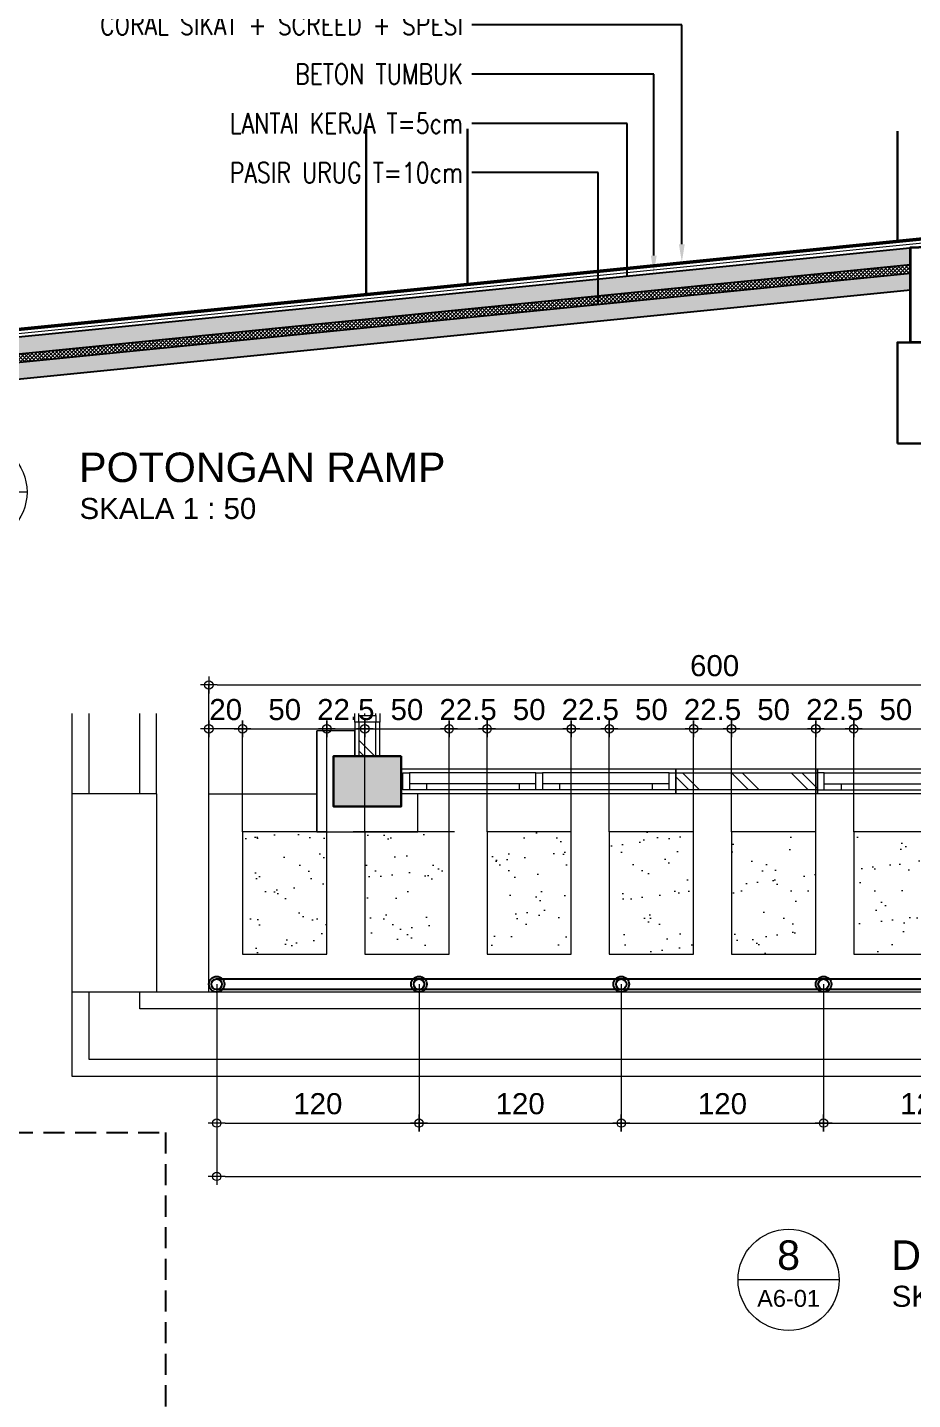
# Model space of a CAD drawing. Header units: millimetres. Extents: x -11 to 1625, y -267 to 180.
# Drawn here: x 1025.24 to 1035.74, y 138.12 to 154.4 of the extents above; entities that cross this region are included whole.
import ezdxf
from ezdxf import colors
from ezdxf.entities.mleader import LeaderData, LeaderLine
from ezdxf.enums import TextEntityAlignment as Align
from ezdxf.math import Vec2, Vec3
from ezdxf.xclip import XClip

# ---------------------------------------------------------------- set-up
doc = ezdxf.new("R2010")
doc.units = ezdxf.units.MM
doc.header["$XCLIPFRAME"] = 0
doc.linetypes.add('DASHED2', pattern=[0.375, 0.25, -0.125])
doc.linetypes.add('HIDDEN', pattern=[0.375, 0.25, -0.125])
for name, color, linetype, lineweight in [('ars', 11, 'Continuous', 5), ('ARS DIN', 31, 'Continuous', 5), ('ARSIR BETON', 47, 'Continuous', 5), ('ARSIR WARNA', 43, 'Continuous', 0), ('balok', 111, 'Continuous', 35), ('blk', 1, 'Continuous', 30), ('dinding', 5, 'Continuous', 15), ('keramik', 73, 'Continuous', 5), ('KOLOM', 1, 'Continuous', 30), ('kus', 63, 'Continuous', 15), ('lan', 7, 'Continuous', 15), ('not', 7, 'Continuous', 20), ('sol kol', 8, 'Continuous', 0), ('TEXT KETERANGAN', 7, 'Continuous', 9), ('u', 6, 'Continuous', 20)]:
    doc.layers.add(name, color=color, linetype=linetype, lineweight=lineweight)
doc.layers.add('BESI', color=10, linetype='Continuous')
doc.styles.add('ATTR', font='romans.shx', dxfattribs={"width": 0.8, "height": 1.735066})
doc.styles.get("Standard").update_dxf_attribs({"font": 'ARIALUNI.TTF'})
doc.linetypes.add('BATTING', pattern='A,0.0001,-0.1,[134,ltypeshp.shx,S=0.1,R=0,X=-0.1,Y=0],-0.2,[134,ltypeshp.shx,S=0.1,R=180,X=0.1,Y=0],-0.1', length=0.4001)
doc.dimstyles.new('SK 50', dxfattribs={"dimtxt": 0.25, "dimasz": 0.1, "dimexe": 0, "dimexo": 0, "dimgap": 0.1, "dimtad": 1, "dimdec": 0, "dimlfac": 50, "dimzin": 12, "dimdsep": 46, "dimtxsty": 'Standard', "dimblk": 'BULAT', "dimcen": 0.1, "dimclrd": 256, "dimclre": 256, "dimclrt": 256, "dimadec": 0, "dimazin": 3, "dimtfac": 1, "dimtdec": 0, "dimtofl": 0, "dimtmove": 0, "dimatfit": 3, "dimldrblk": 'BULAT', "dimfxl": 0, "dimtolj": 1, "dimtzin": 0, "dimlwd": -1, "dimlwe": -1, "dimarcsym": 0})

# ---------------------------------------------------------------- blocks, each defined once
blk = doc.blocks.new('K1')
at = {"layer": 'KOLOM'}
blk.add_lwpolyline([(0.2, 0.15), (-0.2, 0.15), (-0.2, -0.15), (0.2, -0.15), (0.2, 0.15)], dxfattribs=at)
blk = doc.blocks.new('D1')
at = {"layer": 'ars'}
h = blk.add_hatch(dxfattribs=at)
h.set_pattern_fill('TEMBOK', color=256, scale=0.25)
h.set_pattern_definition([(45, (9.5, 1.63), (-0.176777, 0.176777), []), (45, (9.5625, 1.63), (-0.176777, 0.176777), [])])
h.paths.add_polyline_path([(12.05, 5.92), (12.05, 5.08), (11.95, 5.08), (11.95, 5.92)])
h = blk.add_hatch(dxfattribs=at)
h.set_pattern_fill('TEMBOK', color=256, scale=0.25)
h.set_pattern_definition([(45, (7.38206, 1.675), (-0.176777, 0.176777), []), (45, (7.44456, 1.675), (-0.176777, 0.176777), [])])
h.paths.add_polyline_path([(11.85, 3.3), (11.65, 3.3), (11.65, 3.2), (11.85, 3.2)])
at = {"layer": 'ARS DIN'}
h = blk.add_hatch(dxfattribs=at)
h.set_pattern_fill('AR-SAND', color=256, scale=0.005, angle=90, style=0)
h.set_pattern_definition([(127.5, (13.025, 2.51), (-0.2447066, -0.008), [0, -0.19304, 0, -0.2159, 0, -0.206375]), (97.5, (13.025, 2.51), (-0.358413, 0.224762), [0, -0.10414, 0, -0.17399, 0, -0.066675]), (57.5, (13.025, 2.3538), (-0.0007186, 0.395496), [0, -0.0635, 0, -0.2286, 0, -0.29845]), (47.5, (13.025, 2.3538), (-0.111465, 0.381778), [0, -0.03175, 0, -0.14986, 0, -0.17145])])
h.paths.add_polyline_path([(12.3, 3.01), (12.3, 2.51), (13.025, 2.51), (13.025, 3.01)])
h.paths.add_polyline_path([(12.3, 3.735), (12.3, 3.235), (13.025, 3.235), (13.025, 3.735)])
h.paths.add_polyline_path([(12.3, 4.46), (12.3, 3.96), (13.025, 3.96), (13.025, 4.46)])
h.paths.add_polyline_path([(12.3, 5.185), (12.3, 4.685), (13.025, 4.685), (13.025, 5.185)])
h.paths.add_polyline_path([(12.3, 5.91), (12.3, 5.41), (13.025, 5.41), (13.025, 5.91)])
h.paths.add_polyline_path([(12.3, 6.635), (12.3, 6.135), (13.025, 6.135), (13.025, 6.635)])
h.paths.add_polyline_path([(12.3, 7.36), (12.3, 6.86), (13.025, 6.86), (13.025, 7.36)])
h.paths.add_polyline_path([(12.3, 8.085), (12.3, 7.585), (13.025, 7.585), (13.025, 8.085)])
at = {"layer": 'sol kol'}
blk.add_hatch(color=256, dxfattribs=at).paths.add_polyline_path([(11.85, 3.45), (11.85, 3.05), (12.15, 3.05), (12.15, 3.45)])
for p, q in [((13.75, 16), (13.75, 1.5)), ((13.65, 15.9), (13.65, 1.6)), ((13.35, 15.6), (13.35, 1.9)), ((13.25, 15.5), (13.25, 2)), ((12.075, 2), (3.25, 2)), ((12.075, 1.9), (3.35, 1.9)), ((13.35, 1.9), (13.25, 1.9)), ((12.075, 1.6), (3.65, 1.6)), ((13.65, 1.6), (13.25, 1.6)), ((13.75, 1.5), (3.75, 1.5))]:
    blk.add_line(p, q)
for points in [[(13.25, 8.31), (13.25, 2.31), (12.075, 2.31)], [(12.3, 6.635), (12.3, 6.135), (13.025, 6.135), (13.025, 6.635), (12.3, 6.635)], [(12.3, 5.91), (12.3, 5.41), (13.025, 5.41), (13.025, 5.91), (12.3, 5.91)], [(12.3, 5.185), (12.3, 4.685), (13.025, 4.685), (13.025, 5.185), (12.3, 5.185)], [(12.3, 4.46), (12.3, 3.96), (13.025, 3.96), (13.025, 4.46), (12.3, 4.46)], [(12.3, 3.735), (12.3, 3.235), (13.025, 3.235), (13.025, 3.735), (12.3, 3.735)], [(12.075, 2.31), (12.075, 2.95)], [(12.3, 3.01), (12.3, 2.51), (13.025, 2.51), (13.025, 3.01), (12.3, 3.01)], [(12.075, 2), (13.25, 2)]]:
    blk.add_lwpolyline(points)
blk.add_lwpolyline([(12.3, 3.55), (12.075, 3.55), (12.075, 3.45), (12.15, 3.45), (12.15, 3.05), (11.85, 3.05), (11.85, 3.175), (11.7, 3.175), (11.7, 2.95), (12.3, 2.95)], close=True)
at = {"layer": 'ars'}
for points in [[(12.05, 5.92), (12.05, 5.08), (11.95, 5.08), (11.95, 5.92)], [(11.85, 3.3), (11.65, 3.3), (11.65, 3.2), (11.85, 3.2)]]:
    blk.add_lwpolyline(points, close=True, dxfattribs=at)
at = {"layer": 'BESI'}
for points in [[(13.1725, 2.3563), (13.1725, 11.9563)], [(13.235, 11.9563), (13.235, 2.3563)]]:
    blk.add_lwpolyline(points, dxfattribs=at)
for centre, radius in [((13.2037, 5.9563), 0.0463), ((13.2037, 5.9563), 0.0312), ((13.2037, 4.7563), 0.0463), ((13.2037, 4.7563), 0.0312), ((13.2037, 3.5563), 0.0463), ((13.2037, 3.5563), 0.0312), ((13.2037, 2.3563), 0.0463), ((13.2037, 2.3563), 0.0312)]:
    blk.add_circle(centre, radius, dxfattribs=at)
at = {"layer": 'dinding'}
for points in [[(12.075, 5.92), (12.075, 5.08), (11.925, 5.08), (11.925, 5.92)], [(11.85, 3.325), (11.65, 3.325), (11.65, 3.175), (11.85, 3.175)]]:
    blk.add_lwpolyline(points, close=True, dxfattribs=at)
at = {"layer": 'kus'}
for p, q in [((11.95, 5.96), (11.95, 6.71)), ((12.015, 5.96), (12.015, 6.71)), ((12.05, 5.96), (12.05, 6.71)), ((12.015, 6.06), (12.05, 6.06)), ((11.95, 5.04), (11.95, 4.29)), ((12.015, 5.04), (12.015, 4.29)), ((12.05, 5.04), (12.05, 4.29)), ((12.015, 4.94), (12.05, 4.94)), ((12.015, 4.39), (12.05, 4.39)), ((11.95, 4.25), (11.95, 3.5)), ((12.015, 4.25), (12.015, 3.5)), ((12.05, 4.25), (12.05, 3.5)), ((12.015, 4.15), (12.05, 4.15)), ((12.015, 3.6), (12.05, 3.6)), ((11.61, 3.3), (10.88, 3.3)), ((11.61, 3.2), (10.88, 3.2))]:
    blk.add_line(p, q, dxfattribs=at)
at = {"layer": 'kus', "linetype": 'HIDDEN'}
blk.add_line((11.61, 3.235), (10.88, 3.235), dxfattribs=at)
at = {"layer": 'kus'}
for points in [[(12.05, 5.92), (12.05, 5.96), (11.95, 5.96), (11.95, 5.92)], [(12.05, 5.08), (12.05, 5.04), (11.95, 5.04), (11.95, 5.08)], [(12.05, 4.29), (12.05, 4.25), (11.95, 4.25), (11.95, 4.29)], [(12.05, 3.5), (12.05, 3.46), (11.95, 3.46), (11.95, 3.5)], [(11.65, 3.2), (11.61, 3.2), (11.61, 3.3), (11.65, 3.3)]]:
    blk.add_lwpolyline(points, close=True, dxfattribs=at)
at = {"layer": 'lan'}
for p, q in [((12.3, 3.7663), (12.3, 3.1663)), ((11.7, 3.175), (11.7, 2.95)), ((12.3, 2.95), (11.7, 2.95)), ((12.075, 2), (12.075, 1.5)), ((13.25, 2), (13.25, 1.5))]:
    blk.add_line(p, q, dxfattribs=at)
for points in [[(12.075, 7.55), (12.075, 5.92), (11.925, 5.92), (11.925, 7.55)], [(12.075, 5.08), (12.075, 3.45), (11.925, 3.45), (11.925, 5.08)], [(9.3, 3.325), (11.65, 3.325), (11.65, 3.175), (9.3, 3.175)]]:
    blk.add_lwpolyline(points, close=True, dxfattribs=at)
at = {"layer": 'KOLOM', "rotation": 90}
blk.add_blockref('K1', (12, 3.25), dxfattribs=at)
blk = doc.blocks.new('BULAT')
for p, q in [((-1, 0), (1, 0)), ((0, -1), (0, 1))]:
    blk.add_line(p, q)
blk.add_circle((0, 0), 0.5)
blk = doc.blocks.new('*D1266')
at = {"layer": 'Defpoints', "color": 0}
for p in [(1027.483, 143.049), (1029.883, 143.049), (1029.883, 141.402)]:
    blk.add_point(p, dxfattribs=at)
at = {"layer": 'u'}
for p, q in [((1027.483, 143.049), (1027.483, 141.402)), ((1029.883, 143.049), (1029.883, 141.402)), ((1027.583, 141.402), (1029.783, 141.402))]:
    blk.add_line(p, q, dxfattribs=at)
at = {"layer": 'u', "xscale": 0.1, "yscale": 0.1, "zscale": 0.1, "rotation": 180}
blk.add_blockref('BULAT', (1027.483, 141.402), dxfattribs=at)
at = {"layer": 'u', "xscale": 0.1, "yscale": 0.1, "zscale": 0.1}
blk.add_blockref('BULAT', (1029.883, 141.402), dxfattribs=at)
at = {"layer": 'u', "insert": (1028.683, 141.63), "char_height": 0.25, "attachment_point": 5}
blk.add_mtext('\\A1;120', dxfattribs=at)
blk = doc.blocks.new('*D1267')
at = {"layer": 'Defpoints', "color": 0}
for p in [(1029.883, 143.049), (1032.283, 143.049), (1032.283, 141.402)]:
    blk.add_point(p, dxfattribs=at)
at = {"layer": 'u'}
for p, q in [((1029.883, 143.049), (1029.883, 141.402)), ((1032.283, 143.049), (1032.283, 141.402)), ((1029.983, 141.402), (1032.183, 141.402))]:
    blk.add_line(p, q, dxfattribs=at)
at = {"layer": 'u', "xscale": 0.1, "yscale": 0.1, "zscale": 0.1, "rotation": 180}
blk.add_blockref('BULAT', (1029.883, 141.402), dxfattribs=at)
at = {"layer": 'u', "xscale": 0.1, "yscale": 0.1, "zscale": 0.1}
blk.add_blockref('BULAT', (1032.283, 141.402), dxfattribs=at)
at = {"layer": 'u', "insert": (1031.083, 141.63), "char_height": 0.25, "attachment_point": 5}
blk.add_mtext('\\A1;120', dxfattribs=at)
blk = doc.blocks.new('*D1268')
at = {"layer": 'Defpoints', "color": 0}
for p in [(1032.283, 143.049), (1034.683, 143.049), (1034.683, 141.402)]:
    blk.add_point(p, dxfattribs=at)
at = {"layer": 'u'}
for p, q in [((1032.283, 143.049), (1032.283, 141.402)), ((1034.683, 143.049), (1034.683, 141.402)), ((1032.383, 141.402), (1034.583, 141.402))]:
    blk.add_line(p, q, dxfattribs=at)
at = {"layer": 'u', "xscale": 0.1, "yscale": 0.1, "zscale": 0.1, "rotation": 180}
blk.add_blockref('BULAT', (1032.283, 141.402), dxfattribs=at)
at = {"layer": 'u', "xscale": 0.1, "yscale": 0.1, "zscale": 0.1}
blk.add_blockref('BULAT', (1034.683, 141.402), dxfattribs=at)
at = {"layer": 'u', "insert": (1033.483, 141.63), "char_height": 0.25, "attachment_point": 5}
blk.add_mtext('\\A1;120', dxfattribs=at)
blk = doc.blocks.new('*D1269')
at = {"layer": 'Defpoints', "color": 0}
for p in [(1034.683, 143.049), (1037.083, 143.049), (1037.083, 141.402)]:
    blk.add_point(p, dxfattribs=at)
at = {"layer": 'u'}
for p, q in [((1034.683, 143.049), (1034.683, 141.402)), ((1037.083, 143.049), (1037.083, 141.402)), ((1034.783, 141.402), (1036.983, 141.402))]:
    blk.add_line(p, q, dxfattribs=at)
at = {"layer": 'u', "xscale": 0.1, "yscale": 0.1, "zscale": 0.1, "rotation": 180}
blk.add_blockref('BULAT', (1034.683, 141.402), dxfattribs=at)
at = {"layer": 'u', "xscale": 0.1, "yscale": 0.1, "zscale": 0.1}
blk.add_blockref('BULAT', (1037.083, 141.402), dxfattribs=at)
at = {"layer": 'u', "insert": (1035.883, 141.63), "char_height": 0.25, "attachment_point": 5}
blk.add_mtext('\\A1;120', dxfattribs=at)
blk = doc.blocks.new('*D1275')
at = {"layer": 'Defpoints', "color": 0}
for p in [(1046.683, 142.415), (1027.483, 142.225), (1046.683, 140.769)]:
    blk.add_point(p, dxfattribs=at)
at = {"layer": 'u'}
for p, q in [((1046.683, 142.415), (1046.683, 140.769)), ((1027.483, 142.225), (1027.483, 140.769)), ((1027.583, 140.769), (1046.583, 140.769))]:
    blk.add_line(p, q, dxfattribs=at)
at = {"layer": 'u', "xscale": 0.1, "yscale": 0.1, "zscale": 0.1, "rotation": 180}
blk.add_blockref('BULAT', (1027.483, 140.769), dxfattribs=at)
at = {"layer": 'u', "xscale": 0.1, "yscale": 0.1, "zscale": 0.1}
blk.add_blockref('BULAT', (1046.683, 140.769), dxfattribs=at)
at = {"layer": 'u', "insert": (1037.083, 140.996), "char_height": 0.25, "attachment_point": 5}
blk.add_mtext('\\A1;960', dxfattribs=at)
blk = doc.blocks.new('*D1276')
at = {"layer": 'Defpoints', "color": 0}
for p in [(1039.39, 146.599), (1027.39, 145.056), (1039.39, 145.056)]:
    blk.add_point(p, dxfattribs=at)
at = {"layer": 'u'}
for p, q in [((1027.39, 145.056), (1027.39, 146.599)), ((1027.49, 146.599), (1039.29, 146.599)), ((1039.39, 145.056), (1039.39, 146.599))]:
    blk.add_line(p, q, dxfattribs=at)
at = {"layer": 'u', "xscale": 0.1, "yscale": 0.1, "zscale": 0.1, "rotation": 180}
blk.add_blockref('BULAT', (1027.39, 146.599), dxfattribs=at)
at = {"layer": 'u', "xscale": 0.1, "yscale": 0.1, "zscale": 0.1}
blk.add_blockref('BULAT', (1039.39, 146.599), dxfattribs=at)
at = {"layer": 'u', "insert": (1033.39, 146.827), "char_height": 0.25, "attachment_point": 5}
blk.add_mtext('\\A1;600', dxfattribs=at)
blk = doc.blocks.new('*D1282')
at = {"layer": 'Defpoints', "color": 0}
for p in [(1028.79, 146.079), (1027.79, 144.856), (1028.79, 144.856)]:
    blk.add_point(p, dxfattribs=at)
at = {"layer": 'u'}
for p, q in [((1027.79, 144.856), (1027.79, 146.079)), ((1027.89, 146.079), (1028.69, 146.079)), ((1028.79, 144.856), (1028.79, 146.079))]:
    blk.add_line(p, q, dxfattribs=at)
at = {"layer": 'u', "xscale": 0.1, "yscale": 0.1, "zscale": 0.1, "rotation": 180}
blk.add_blockref('BULAT', (1027.79, 146.079), dxfattribs=at)
at = {"layer": 'u', "xscale": 0.1, "yscale": 0.1, "zscale": 0.1}
blk.add_blockref('BULAT', (1028.79, 146.079), dxfattribs=at)
at = {"layer": 'u', "insert": (1028.29, 146.306), "char_height": 0.25, "attachment_point": 5}
blk.add_mtext('\\A1;50', dxfattribs=at)
blk = doc.blocks.new('*D1283')
at = {"layer": 'Defpoints', "color": 0}
for p in [(1029.24, 146.079), (1028.79, 144.856), (1029.24, 144.856)]:
    blk.add_point(p, dxfattribs=at)
at = {"layer": 'u'}
for p, q in [((1028.79, 144.856), (1028.79, 146.079)), ((1028.89, 146.079), (1029.14, 146.079)), ((1029.24, 144.856), (1029.24, 146.079))]:
    blk.add_line(p, q, dxfattribs=at)
at = {"layer": 'u', "xscale": 0.1, "yscale": 0.1, "zscale": 0.1, "rotation": 180}
blk.add_blockref('BULAT', (1028.79, 146.079), dxfattribs=at)
at = {"layer": 'u', "xscale": 0.1, "yscale": 0.1, "zscale": 0.1}
blk.add_blockref('BULAT', (1029.24, 146.079), dxfattribs=at)
at = {"layer": 'u', "insert": (1029.015, 146.306), "char_height": 0.25, "attachment_point": 5}
blk.add_mtext('\\A1;22.5', dxfattribs=at)
blk = doc.blocks.new('*D1284')
at = {"layer": 'Defpoints', "color": 0}
for p in [(1027.39, 146.079), (1027.39, 144.856), (1027.79, 144.856)]:
    blk.add_point(p, dxfattribs=at)
at = {"layer": 'u'}
for p, q in [((1027.39, 144.856), (1027.39, 146.079)), ((1027.69, 146.079), (1027.49, 146.079)), ((1027.79, 144.856), (1027.79, 146.079))]:
    blk.add_line(p, q, dxfattribs=at)
at = {"layer": 'u', "xscale": 0.1, "yscale": 0.1, "zscale": 0.1, "rotation": 180}
blk.add_blockref('BULAT', (1027.39, 146.079), dxfattribs=at)
at = {"layer": 'u', "xscale": 0.1, "yscale": 0.1, "zscale": 0.1}
blk.add_blockref('BULAT', (1027.79, 146.079), dxfattribs=at)
at = {"layer": 'u', "insert": (1027.59, 146.306), "char_height": 0.25, "attachment_point": 5}
blk.add_mtext('\\A1;20', dxfattribs=at)
blk = doc.blocks.new('*D1285')
at = {"layer": 'Defpoints', "color": 0}
for p in [(1030.24, 146.079), (1029.24, 144.856), (1030.24, 144.856)]:
    blk.add_point(p, dxfattribs=at)
at = {"layer": 'u'}
for p, q in [((1029.24, 144.856), (1029.24, 146.079)), ((1029.34, 146.079), (1030.14, 146.079)), ((1030.24, 144.856), (1030.24, 146.079))]:
    blk.add_line(p, q, dxfattribs=at)
at = {"layer": 'u', "xscale": 0.1, "yscale": 0.1, "zscale": 0.1, "rotation": 180}
blk.add_blockref('BULAT', (1029.24, 146.079), dxfattribs=at)
at = {"layer": 'u', "xscale": 0.1, "yscale": 0.1, "zscale": 0.1}
blk.add_blockref('BULAT', (1030.24, 146.079), dxfattribs=at)
at = {"layer": 'u', "insert": (1029.74, 146.306), "char_height": 0.25, "attachment_point": 5}
blk.add_mtext('\\A1;50', dxfattribs=at)
blk = doc.blocks.new('*D1277')
at = {"layer": 'Defpoints', "color": 0}
for p in [(1030.69, 146.079), (1030.24, 144.856), (1030.69, 144.856)]:
    blk.add_point(p, dxfattribs=at)
at = {"layer": 'u'}
for p, q in [((1030.24, 144.856), (1030.24, 146.079)), ((1030.34, 146.079), (1030.59, 146.079)), ((1030.69, 144.856), (1030.69, 146.079))]:
    blk.add_line(p, q, dxfattribs=at)
at = {"layer": 'u', "xscale": 0.1, "yscale": 0.1, "zscale": 0.1, "rotation": 180}
blk.add_blockref('BULAT', (1030.24, 146.079), dxfattribs=at)
at = {"layer": 'u', "xscale": 0.1, "yscale": 0.1, "zscale": 0.1}
blk.add_blockref('BULAT', (1030.69, 146.079), dxfattribs=at)
at = {"layer": 'u', "insert": (1030.465, 146.306), "char_height": 0.25, "attachment_point": 5}
blk.add_mtext('\\A1;22.5', dxfattribs=at)
blk = doc.blocks.new('*D1278')
at = {"layer": 'Defpoints', "color": 0}
for p in [(1031.69, 146.079), (1030.69, 144.856), (1031.69, 144.856)]:
    blk.add_point(p, dxfattribs=at)
at = {"layer": 'u'}
for p, q in [((1030.69, 144.856), (1030.69, 146.079)), ((1030.79, 146.079), (1031.59, 146.079)), ((1031.69, 144.856), (1031.69, 146.079))]:
    blk.add_line(p, q, dxfattribs=at)
at = {"layer": 'u', "xscale": 0.1, "yscale": 0.1, "zscale": 0.1, "rotation": 180}
blk.add_blockref('BULAT', (1030.69, 146.079), dxfattribs=at)
at = {"layer": 'u', "xscale": 0.1, "yscale": 0.1, "zscale": 0.1}
blk.add_blockref('BULAT', (1031.69, 146.079), dxfattribs=at)
at = {"layer": 'u', "insert": (1031.19, 146.306), "char_height": 0.25, "attachment_point": 5}
blk.add_mtext('\\A1;50', dxfattribs=at)
blk = doc.blocks.new('*D1279')
at = {"layer": 'Defpoints', "color": 0}
for p in [(1032.14, 146.079), (1031.69, 144.856), (1032.14, 144.856)]:
    blk.add_point(p, dxfattribs=at)
at = {"layer": 'u'}
for p, q in [((1031.69, 144.856), (1031.69, 146.079)), ((1031.79, 146.079), (1032.04, 146.079)), ((1032.14, 144.856), (1032.14, 146.079))]:
    blk.add_line(p, q, dxfattribs=at)
at = {"layer": 'u', "xscale": 0.1, "yscale": 0.1, "zscale": 0.1, "rotation": 180}
blk.add_blockref('BULAT', (1031.69, 146.079), dxfattribs=at)
at = {"layer": 'u', "xscale": 0.1, "yscale": 0.1, "zscale": 0.1}
blk.add_blockref('BULAT', (1032.14, 146.079), dxfattribs=at)
at = {"layer": 'u', "insert": (1031.915, 146.306), "char_height": 0.25, "attachment_point": 5}
blk.add_mtext('\\A1;22.5', dxfattribs=at)
blk = doc.blocks.new('*D1280')
at = {"layer": 'Defpoints', "color": 0}
for p in [(1033.14, 146.079), (1032.14, 144.856), (1033.14, 144.856)]:
    blk.add_point(p, dxfattribs=at)
at = {"layer": 'u'}
for p, q in [((1032.14, 144.856), (1032.14, 146.079)), ((1032.24, 146.079), (1033.04, 146.079)), ((1033.14, 144.856), (1033.14, 146.079))]:
    blk.add_line(p, q, dxfattribs=at)
at = {"layer": 'u', "xscale": 0.1, "yscale": 0.1, "zscale": 0.1, "rotation": 180}
blk.add_blockref('BULAT', (1032.14, 146.079), dxfattribs=at)
at = {"layer": 'u', "xscale": 0.1, "yscale": 0.1, "zscale": 0.1}
blk.add_blockref('BULAT', (1033.14, 146.079), dxfattribs=at)
at = {"layer": 'u', "insert": (1032.64, 146.306), "char_height": 0.25, "attachment_point": 5}
blk.add_mtext('\\A1;50', dxfattribs=at)
blk = doc.blocks.new('*D1281')
at = {"layer": 'Defpoints', "color": 0}
for p in [(1033.59, 146.079), (1033.14, 144.856), (1033.59, 144.856)]:
    blk.add_point(p, dxfattribs=at)
at = {"layer": 'u'}
for p, q in [((1033.14, 144.856), (1033.14, 146.079)), ((1033.24, 146.079), (1033.49, 146.079)), ((1033.59, 144.856), (1033.59, 146.079))]:
    blk.add_line(p, q, dxfattribs=at)
at = {"layer": 'u', "xscale": 0.1, "yscale": 0.1, "zscale": 0.1, "rotation": 180}
blk.add_blockref('BULAT', (1033.14, 146.079), dxfattribs=at)
at = {"layer": 'u', "xscale": 0.1, "yscale": 0.1, "zscale": 0.1}
blk.add_blockref('BULAT', (1033.59, 146.079), dxfattribs=at)
at = {"layer": 'u', "insert": (1033.365, 146.306), "char_height": 0.25, "attachment_point": 5}
blk.add_mtext('\\A1;22.5', dxfattribs=at)
blk = doc.blocks.new('*D1286')
at = {"layer": 'Defpoints', "color": 0}
for p in [(1034.59, 146.079), (1033.59, 144.856), (1034.59, 144.856)]:
    blk.add_point(p, dxfattribs=at)
at = {"layer": 'u'}
for p, q in [((1033.59, 144.856), (1033.59, 146.079)), ((1033.69, 146.079), (1034.49, 146.079)), ((1034.59, 144.856), (1034.59, 146.079))]:
    blk.add_line(p, q, dxfattribs=at)
at = {"layer": 'u', "xscale": 0.1, "yscale": 0.1, "zscale": 0.1, "rotation": 180}
blk.add_blockref('BULAT', (1033.59, 146.079), dxfattribs=at)
at = {"layer": 'u', "xscale": 0.1, "yscale": 0.1, "zscale": 0.1}
blk.add_blockref('BULAT', (1034.59, 146.079), dxfattribs=at)
at = {"layer": 'u', "insert": (1034.09, 146.306), "char_height": 0.25, "attachment_point": 5}
blk.add_mtext('\\A1;50', dxfattribs=at)
blk = doc.blocks.new('*D1287')
at = {"layer": 'Defpoints', "color": 0}
for p in [(1035.04, 146.079), (1034.59, 144.856), (1035.04, 144.856)]:
    blk.add_point(p, dxfattribs=at)
at = {"layer": 'u'}
for p, q in [((1034.59, 144.856), (1034.59, 146.079)), ((1034.69, 146.079), (1034.94, 146.079)), ((1035.04, 144.856), (1035.04, 146.079))]:
    blk.add_line(p, q, dxfattribs=at)
at = {"layer": 'u', "xscale": 0.1, "yscale": 0.1, "zscale": 0.1, "rotation": 180}
blk.add_blockref('BULAT', (1034.59, 146.079), dxfattribs=at)
at = {"layer": 'u', "xscale": 0.1, "yscale": 0.1, "zscale": 0.1}
blk.add_blockref('BULAT', (1035.04, 146.079), dxfattribs=at)
at = {"layer": 'u', "insert": (1034.815, 146.306), "char_height": 0.25, "attachment_point": 5}
blk.add_mtext('\\A1;22.5', dxfattribs=at)
blk = doc.blocks.new('*D1288')
at = {"layer": 'Defpoints', "color": 0}
for p in [(1036.04, 146.079), (1035.04, 144.856), (1036.04, 144.856)]:
    blk.add_point(p, dxfattribs=at)
at = {"layer": 'u'}
for p, q in [((1035.04, 144.856), (1035.04, 146.079)), ((1035.14, 146.079), (1035.94, 146.079)), ((1036.04, 144.856), (1036.04, 146.079))]:
    blk.add_line(p, q, dxfattribs=at)
at = {"layer": 'u', "xscale": 0.1, "yscale": 0.1, "zscale": 0.1, "rotation": 180}
blk.add_blockref('BULAT', (1035.04, 146.079), dxfattribs=at)
at = {"layer": 'u', "xscale": 0.1, "yscale": 0.1, "zscale": 0.1}
blk.add_blockref('BULAT', (1036.04, 146.079), dxfattribs=at)
at = {"layer": 'u', "insert": (1035.54, 146.306), "char_height": 0.25, "attachment_point": 5}
blk.add_mtext('\\A1;50', dxfattribs=at)
blk = doc.blocks.new('Ndtpd')
blk.add_line((0.747, 0), (-0.747, 0))
blk.add_circle((0, 0), 0.747)
at = {"flags": 4}
for tag, height, p in [('NO', 0.5, (0, 0.148)), ('NOLBR', 0.3, (0, -0.398))]:
    blk.add_attdef(tag, text='', height=height, dxfattribs=at).set_placement(p, align=Align.CENTER)
for tag, p, height in [('NDTPD', (1.516, 0.148), 0.5), ('SKALA', (1.523, -0.398), 0.3)]:
    blk.add_attdef(tag, p, '', height=height, dxfattribs=at)

msp = doc.modelspace()

# ---------------------------------------------------------------- hatches: boundary and pattern name
at = {"layer": 'ARSIR BETON'}
h = msp.add_hatch(dxfattribs=at)
h.set_pattern_fill('AR-CONC', color=256, scale=0.0025, style=0)
h.set_pattern_definition([(50, (1022.8228, 150.40284), (0.455462, -0.039848), [0.047625, -0.523875]), (355, (1022.8228, 150.40284), (-0.088107, 0.477642), [0.0381, -0.4191]), (100.451, (1022.86075, 150.39952), (0.367356, 0.437792), [0.040475, -0.445225]), (46.184, (1022.8228, 150.52984), (0.677698, -0.105106), [0.071437, -0.785812]), (96.6356, (1022.8793, 150.5211), (0.59351, 0.618564), [0.060713, -0.667837]), (351.184, (1022.8228, 150.52984), (0.59351, 0.618563), [0.05715, -0.62865]), (21, (1022.8863, 150.4981), (0.379037, -0.255664), [0.047625, -0.523875]), (326, (1022.8863, 150.4981), (0.154505, 0.46047), [0.0381, -0.4191]), (71.4514, (1022.9179, 150.4768), (0.533541, 0.204807), [0.040475, -0.445225]), (37.5, (1022.8228, 150.40284), (0.0077215, 0.2113876), [0, -0.41402, 0, -0.42545, 0, -0.4206875]), (7.5, (1022.8228, 150.40284), (0.167049, 0.2504514), [0, -0.24257, 0, -0.404495, 0, -0.1603375]), (327.5, (1022.68119, 150.40284), (0.3389765, -0.0143219), [0, -0.15875, 0, -0.4953, 0, -0.657225]), (317.5, (1022.6177, 150.40284), (0.370323, 0.063566), [0, -0.206375, 0, -0.32893, 0, -0.466725])])
h.paths.add_polyline_path([(1035.7129762, 151.5868452), (1035.7129762, 151.7878427), (1023.8629762, 150.6028427), (1022.8227935, 150.6028427), (1022.8227935, 150.4028427), (1023.8729513, 150.4028427)])
h = msp.add_hatch(dxfattribs=at)
h.set_pattern_fill('ANSI37', color=256, scale=0.01, style=0)
h.set_pattern_definition([(45, (1022.822793, 150.302843), (-0.02245064, 0.02245064), []), (135, (1022.822793, 150.302843), (-0.02245064, -0.02245064), [])])
h.paths.add_polyline_path([(1023.8729513, 150.4028427), (1022.8227935, 150.4028427), (1022.8227935, 150.3028427), (1023.8779389, 150.3028427), (1035.7129762, 151.4863464), (1035.7129762, 151.5868452)])
h = msp.add_hatch(dxfattribs=at)
h.set_pattern_fill('AR-SAND', color=256, scale=0.002, style=0)
h.set_pattern_definition([(37.5, (1022.82279, 150.10284), (-0.00320006, 0.09788265), [0, -0.077216, 0, -0.08636, 0, -0.08255]), (7.5, (1022.82279, 150.10284), (0.0899047, 0.143365), [0, -0.041656, 0, -0.069596, 0, -0.02667]), (327.5, (1022.76031, 150.10284), (0.1581985, 0.00028744), [0, -0.0254, 0, -0.09144, 0, -0.11938]), (317.5, (1022.76031, 150.10284), (0.1527113, 0.0445859), [0, -0.0127, 0, -0.059944, 0, -0.06858])])
h.paths.add_polyline_path([(1023.8779389, 150.3028427), (1022.8227935, 150.3028427), (1022.8227935, 150.1028427), (1023.887914, 150.1028427), (1035.7129762, 151.2853489), (1035.7129762, 151.4863464)])

# ---------------------------------------------------------------- linework, layer by layer
for points in [[(1022.8227935, 150.7028427), (1023.8579887, 150.7028427), (1035.8579887, 151.9028427), (1036.7942544, 151.9028427)], [(1022.8227935, 150.6828427), (1023.8589862, 150.6828427), (1035.8589862, 151.8828427), (1036.7942544, 151.8828427)], [(1022.8227935, 150.6028427), (1023.8629762, 150.6028427), (1035.8629762, 151.8028427), (1036.7942544, 151.8028427)], [(1022.8227935, 150.4028427), (1023.8729513, 150.4028427), (1035.7129762, 151.5868452)], [(1022.8227935, 150.3028427), (1023.8779389, 150.3028427), (1035.7129762, 151.4863464)], [(1022.8227935, 150.1028427), (1023.887914, 150.1028427), (1035.7129762, 151.2853489)]]:
    msp.add_lwpolyline(points)
at = {"linetype": 'DASHED2'}
msp.add_lwpolyline([(1022.802589, 141.2909441), (1026.8752462, 141.2909441), (1026.8752462, 130.9211957), (1022.802589, 130.9211957)], close=True, dxfattribs=at)
at = {"layer": 'ARSIR WARNA', "linetype": 'BATTING', "ltscale": 0.1}
msp.add_lwpolyline([(1022.8227935, 150.6428427), (1023.8609812, 150.6428427), (1035.8609812, 151.8428427), (1036.4579887, 151.8428428)], dxfattribs=at)
at = {"layer": 'balok'}
msp.add_lwpolyline([(1036.0129762, 150.6628426), (1035.7129762, 150.6628426), (1035.7144614, 151.7879912), (1036.0129762, 151.8028427)], close=True, dxfattribs=at)
at = {"layer": 'blk'}
msp.add_lwpolyline([(1035.5579887, 149.4628426), (1036.1579887, 149.4628426), (1036.1579887, 150.6628426), (1035.5579887, 150.6628426)], close=True, dxfattribs=at)
at = {"layer": 'KOLOM'}
for points in [[(1029.2579887, 151.2428427), (1029.2579887, 153.1960988)], [(1030.4579887, 151.3578427), (1030.4579887, 153.1960988)], [(1035.5579887, 151.8728427), (1035.5579887, 153.1710988)]]:
    msp.add_lwpolyline(points, dxfattribs=at)

# ---------------------------------------------------------------- block references
at = {"layer": 'keramik', "color": 4}
ref = msp.add_blockref('D1', (1022.7700032, 169.4561727), dxfattribs=dict(at, xscale=2, yscale=2, zscale=2, rotation=270))
XClip(ref).set_block_clipping_path([(11.5969410559, 1.27248849), (13.9376401088, 12.5098056327)])
at = {"layer": 'not'}
ref = msp.add_blockref('Ndtpd', (1024.632795, 148.8881248), dxfattribs=dict(at, xscale=0.803212851405533, yscale=0.8032128514056467, zscale=0.8032128514056226))
ref.add_attrib('NO', '10', dxfattribs={"layer": '0', "height": 0.35, "flags": 4}).set_placement((1024.6324678, 149.0066507), align=Align.CENTER)
ref.add_attrib('NDTPD', 'POTONGAN RAMP', (1025.8504797, 149.0066507), dxfattribs={"layer": '0', "height": 0.35, "flags": 4})
ref.add_attrib('NOLBR', 'A6-01', dxfattribs={"layer": '0', "height": 0.2, "flags": 4}).set_placement((1024.6324678, 148.568155), align=Align.CENTER)
ref.add_attrib('SKALA', 'SKALA 1 : 50', (1025.8562797, 148.568155), dxfattribs={"layer": '0', "height": 0.25, "flags": 4})
ref = msp.add_blockref('Ndtpd', (1034.2675623, 139.5417787), dxfattribs=dict(at, xscale=0.803212851405533, yscale=0.8032128514056467, zscale=0.8032128514056226))
ref.add_attrib('NO', '8', dxfattribs={"layer": '0', "height": 0.35, "flags": 4}).set_placement((1034.2672351, 139.6603045), align=Align.CENTER)
ref.add_attrib('NDTPD', 'DENAH RAMP', (1035.485247, 139.6603045), dxfattribs={"layer": '0', "height": 0.35, "flags": 4})
ref.add_attrib('NOLBR', 'A6-01', dxfattribs={"layer": '0', "height": 0.2, "flags": 4}).set_placement((1034.2672351, 139.2218088), align=Align.CENTER)
ref.add_attrib('SKALA', 'SKALA 1 : 50', (1035.491047, 139.2218088), dxfattribs={"layer": '0', "height": 0.25, "flags": 4})

# ---------------------------------------------------------------- dimensions: what is measured, and where the dimension line sits
at = {"layer": 'u'}
for base, p1, p2, picture, middle in [((1039.3900032, 146.5988164), (1027.3900032, 145.0561727), (1039.3900032, 145.0561727), '*D1276', (1033.3900032, 146.8265449)), ((1028.7900032, 146.078714), (1027.7900032, 144.8561727), (1028.7900032, 144.8561727), '*D1282', (1028.2900032, 146.3064425)), ((1030.2400032, 146.078714), (1029.2400032, 144.8561727), (1030.2400032, 144.8561727), '*D1285', (1029.7400032, 146.3064425)), ((1031.6900032, 146.078714), (1030.6900032, 144.8561727), (1031.6900032, 144.8561727), '*D1278', (1031.1900032, 146.3064425)), ((1033.1400032, 146.078714), (1032.1400032, 144.8561727), (1033.1400032, 144.8561727), '*D1280', (1032.6400032, 146.3064425)), ((1034.5900032, 146.078714), (1033.5900032, 144.8561727), (1034.5900032, 144.8561727), '*D1286', (1034.0900032, 146.3064425)), ((1036.0400032, 146.078714), (1035.0400032, 144.8561727), (1036.0400032, 144.8561727), '*D1288', (1035.5400032, 146.3064425)), ((1029.8825032, 141.4020093), (1027.4825032, 143.0486727), (1029.8825032, 143.0486727), '*D1266', (1028.6825032, 141.6297378)), ((1032.2825032, 141.4020093), (1029.8825032, 143.0486727), (1032.2825032, 143.0486727), '*D1267', (1031.0825032, 141.6297378)), ((1034.6825032, 141.4020093), (1032.2825032, 143.0486727), (1034.6825032, 143.0486727), '*D1268', (1033.4825032, 141.6297378)), ((1037.0825032, 141.4020093), (1034.6825032, 143.0486727), (1037.0825032, 143.0486727), '*D1269', (1035.8825032, 141.6297378)), ((1046.6825032, 140.768762), (1027.4825032, 142.225341), (1046.6825032, 142.4154255), '*D1275', (1037.0825032, 140.9964905))]:
    dim = msp.add_linear_dim(base=base, p1=p1, p2=p2, dimstyle='SK 50', dxfattribs=at)
    dim.commit()
    dim.dimension.update_dxf_attribs({"geometry": picture, "text_midpoint": middle})
dim = msp.add_linear_dim(base=(1027.3900032, 146.078714), p1=(1027.7900032, 144.8561727), p2=(1027.3900032, 144.8561727), dimstyle='SK 50', dxfattribs=at)
dim.commit()
dim.dimension.update_dxf_attribs({"geometry": '*D1284', "text_midpoint": (1027.5900032, 146.078714), "dimtype": 160})
for base, p1, p2, picture, middle in [((1029.2400032, 146.078714), (1028.7900032, 144.8561727), (1029.2400032, 144.8561727), '*D1283', (1029.0150032, 146.078714)), ((1030.6900032, 146.078714), (1030.2400032, 144.8561727), (1030.6900032, 144.8561727), '*D1277', (1030.4650032, 146.078714)), ((1032.1400032, 146.078714), (1031.6900032, 144.8561727), (1032.1400032, 144.8561727), '*D1279', (1031.9150032, 146.078714)), ((1033.5900032, 146.078714), (1033.1400032, 144.8561727), (1033.5900032, 144.8561727), '*D1281', (1033.3650032, 146.078714)), ((1035.0400032, 146.078714), (1034.5900032, 144.8561727), (1035.0400032, 144.8561727), '*D1287', (1034.8150032, 146.078714))]:
    dim = msp.add_linear_dim(base=base, p1=p1, p2=p2, dimstyle='SK 50', override={"dimdec": 1}, dxfattribs=at)
    dim.commit()
    dim.dimension.update_dxf_attribs({"geometry": picture, "text_midpoint": middle, "dimtype": 160})

# ---------------------------------------------------------------- leaders
at = {"layer": 'TEXT KETERANGAN'}
ml = msp.add_multileader_mtext('Standard', dxfattribs=at)
ml.set_content('{\\C90;CORAL SIKAT + SCREED + SPESI}', color=256, style='ATTR')
ml.set_leader_properties()
ml.build(insert=Vec2(0, 0))
ml.multileader.update_dxf_attribs({"text_left_attachment_type": 2, "text_right_attachment_type": 2, "dogleg_length": 2.367, "arrow_head_size": 0.2110034})
ctx = ml.context
ctx.base_point, ctx.char_height, ctx.arrow_head_size, ctx.landing_gap_size, ctx.plane_origin = Vec3(1025.351633, 154.4310699), 0.24, 0.2110034, 0.1055017, Vec3(1027.7809558, 153.7077624)
ctx.left_attachment, ctx.right_attachment, ctx.text_align_type = 2, 2, 2
notes = []
notes.append((ctx, [(0, (1, 1, 0), (1033.0009354, 154.4310699), (-1, 0), 2.4920133, [(0, [(1033.0009354, 151.6171374)], 0, [])])]))
ctx.mtext.insert, ctx.mtext.alignment, ctx.mtext.flow_direction = Vec3(1030.4034205, 154.5510699), 3, 5
ml = msp.add_multileader_mtext('Standard', dxfattribs=at)
ml.set_content('{\\C90;BETON TUMBUK }', color=256, style='ATTR')
ml.set_leader_properties()
ml.build(insert=Vec2(0, 0))
ml.multileader.update_dxf_attribs({"text_left_attachment_type": 2, "text_right_attachment_type": 2, "dogleg_length": 2.367, "arrow_head_size": 0.2110034})
ctx = ml.context
ctx.base_point, ctx.char_height, ctx.arrow_head_size, ctx.landing_gap_size, ctx.plane_origin = Vec3(1028.103633, 153.8465659), 0.24, 0.2110034, 0.1055017, Vec3(1027.7809558, 153.1232584)
ctx.left_attachment, ctx.right_attachment, ctx.text_align_type = 2, 2, 2
notes.append((ctx, [(0, (1, 1, 0), (1032.6677048, 153.8465659), (-1, 0), 2.1587827, [(0, [(1032.6677048, 151.4833156)], 0, [])])]))
ctx.mtext.insert, ctx.mtext.alignment, ctx.mtext.flow_direction = Vec3(1030.4034205, 153.9665659), 3, 5
ml = msp.add_multileader_mtext('Standard', dxfattribs=at)
ml.set_content('{\\C90;LANTAI KERJA T=5cm}', color=256, style='ATTR')
ml.set_leader_properties()
ml.build(insert=Vec2(0, 0))
ml.multileader.update_dxf_attribs({"text_left_attachment_type": 2, "text_right_attachment_type": 2, "dogleg_length": 2.367, "arrow_head_size": 0.2110034})
ctx = ml.context
ctx.base_point, ctx.char_height, ctx.arrow_head_size, ctx.landing_gap_size, ctx.plane_origin = Vec3(1027.207633, 153.2620619), 0.24, 0.2110034, 0.1055017, Vec3(1027.7809558, 152.5387544)
ctx.left_attachment, ctx.right_attachment, ctx.text_align_type = 2, 2, 2
notes.append((ctx, [(0, (1, 1, 0), (1032.3526551, 153.2620619), (-1, 0), 1.843733, [(0, [(1032.3526551, 151.2508131)], 0, [])])]))
ctx.mtext.insert, ctx.mtext.alignment, ctx.mtext.flow_direction = Vec3(1030.4034205, 153.3820619), 3, 5
ml = msp.add_multileader_mtext('Standard', dxfattribs=at)
ml.set_content('{\\C90;PASIR URUG T=10cm}', color=256, style='ATTR')
ml.set_leader_properties()
ml.build(insert=Vec2(0, 0))
ml.multileader.update_dxf_attribs({"text_left_attachment_type": 2, "text_right_attachment_type": 2, "dogleg_length": 2.367, "arrow_head_size": 0.2110034})
ctx = ml.context
ctx.base_point, ctx.char_height, ctx.arrow_head_size, ctx.landing_gap_size, ctx.plane_origin = Vec3(1027.207633, 152.6775579), 0.24, 0.2110034, 0.1055017, Vec3(1027.7809558, 151.9542504)
ctx.left_attachment, ctx.right_attachment, ctx.text_align_type = 2, 2, 2
notes.append((ctx, [(0, (1, 1, 0), (1032.0090459, 152.6775579), (-1, 0), 1.5001237, [(0, [(1032.0090459, 150.9149559)], 0, [])])]))
ctx.mtext.insert, ctx.mtext.alignment, ctx.mtext.flow_direction = Vec3(1030.4034205, 152.7975579), 3, 5
for ctx, leaders in notes:
    for number, flags, end, landing, length, lines in leaders:
        leader = LeaderData()
        leader.index, (leader.has_last_leader_line, leader.has_dogleg_vector, leader.attachment_direction) = number, flags
        leader.last_leader_point, leader.dogleg_vector, leader.dogleg_length = Vec3(end), Vec3(landing), length
        for number, points, colour, breaks in lines:
            line = LeaderLine()
            line.index, line.vertices, line.color, line.breaks = number, Vec3.list(points), colors.encode_raw_color(colour), breaks
            leader.lines.append(line)
        ctx.leaders.append(leader)

doc.saveas('drawing.dxf')
